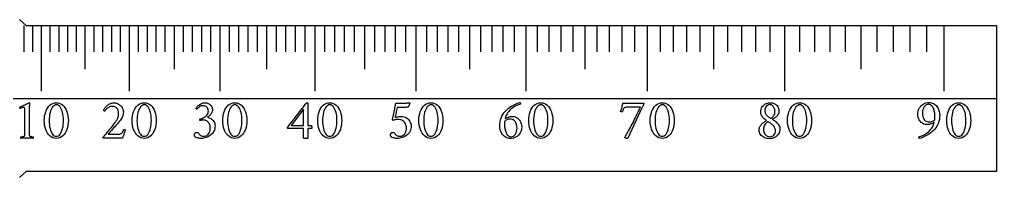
# Model space of a CAD drawing. Header units: millimetres. Extents: x -76 to 76, y -7 to 7.
# Drawn here: x 4.7 to 76, y -5.8 to 5.8 of the extents above; entities that cross this region are included whole.
import ezdxf

# ---------------------------------------------------------------- set-up
doc = ezdxf.new("R2010")
doc.units = ezdxf.units.MM
for name, color, linetype in [('CUT_OUTER', 1, 'Continuous'), ('ENGRAVE', 7, 'Continuous'), ('ENGRAVE_FINE', 8, 'Continuous'), ('GUIDE', 3, 'Continuous'), ('TEXT', 5, 'Continuous')]:
    doc.layers.add(name, color=color, linetype=linetype)

msp = doc.modelspace()

# ---------------------------------------------------------------- linework, layer by layer
at = {"layer": 'CUT_OUTER'}
for points in [[(4.725, 5.7574), (5.2075, 5.32), (76, 5.32)], [(76, 5.32), (76, -5.32), (5.2075, -5.32), (4.725, -5.7574)]]:
    msp.add_lwpolyline(points, dxfattribs=at)
at = {"layer": 'ENGRAVE'}
for points in [[(6.3123, 5.32), (6.3123, 0.532)], [(9.4987, 5.32), (9.4987, 2.128)], [(12.722, 5.32), (12.722, 0.532)], [(15.9953, 5.32), (15.9953, 2.128)], [(19.3325, 5.32), (19.3325, 0.532)], [(22.7488, 5.32), (22.7488, 2.128)], [(26.2605, 5.32), (26.2605, 0.532)], [(29.8855, 5.32), (29.8855, 2.128)], [(33.6441, 5.32), (33.6441, 0.532)], [(37.5589, 5.32), (37.5589, 2.128)], [(41.6558, 5.32), (41.6558, 0.532)], [(45.9646, 5.32), (45.9646, 2.128)], [(50.52, 5.32), (50.52, 0.532)], [(55.3626, 5.32), (55.3626, 2.128)], [(60.541, 5.32), (60.541, 0.532)], [(66.1133, 5.32), (66.1133, 2.128)], [(72.15, 5.32), (72.15, 0.532)]]:
    msp.add_lwpolyline(points, dxfattribs=at)
at = {"layer": 'ENGRAVE_FINE'}
for points in [[(5.0452, 5.32), (5.0452, 3.4048)], [(5.6783, 5.32), (5.6783, 3.4048)], [(6.9473, 5.32), (6.9473, 3.4048)], [(7.5833, 5.32), (7.5833, 3.4048)], [(8.2205, 5.32), (8.2205, 3.4048)], [(8.8589, 5.32), (8.8589, 3.4048)], [(10.14, 5.32), (10.14, 3.4048)], [(10.7829, 5.32), (10.7829, 3.4048)], [(11.4274, 5.32), (11.4274, 3.4048)], [(12.0738, 5.32), (12.0738, 3.4048)], [(13.3722, 5.32), (13.3722, 3.4048)], [(14.0245, 5.32), (14.0245, 3.4048)], [(14.6791, 5.32), (14.6791, 3.4048)], [(15.336, 5.32), (15.336, 3.4048)], [(16.6571, 5.32), (16.6571, 3.4048)], [(17.3217, 5.32), (17.3217, 3.4048)], [(17.989, 5.32), (17.989, 3.4048)], [(18.6593, 5.32), (18.6593, 3.4048)], [(20.009, 5.32), (20.009, 3.4048)], [(20.6887, 5.32), (20.6887, 3.4048)], [(21.3718, 5.32), (21.3718, 3.4048)], [(22.0585, 5.32), (22.0585, 3.4048)], [(23.443, 5.32), (23.443, 3.4048)], [(24.1411, 5.32), (24.1411, 3.4048)], [(24.8432, 5.32), (24.8432, 3.4048)], [(25.5497, 5.32), (25.5497, 3.4048)], [(26.9758, 5.32), (26.9758, 3.4048)], [(27.6958, 5.32), (27.6958, 3.4048)], [(28.4206, 5.32), (28.4206, 3.4048)], [(29.1505, 5.32), (29.1505, 3.4048)], [(30.6259, 5.32), (30.6259, 3.4048)], [(31.3717, 5.32), (31.3717, 3.4048)], [(32.1232, 5.32), (32.1232, 3.4048)], [(32.8806, 5.32), (32.8806, 3.4048)], [(34.4138, 5.32), (34.4138, 3.4048)], [(35.1899, 5.32), (35.1899, 3.4048)], [(35.9727, 5.32), (35.9727, 3.4048)], [(36.7623, 5.32), (36.7623, 3.4048)], [(38.3628, 5.32), (38.3628, 3.4048)], [(39.1743, 5.32), (39.1743, 3.4048)], [(39.9934, 5.32), (39.9934, 3.4048)], [(40.8205, 5.32), (40.8205, 3.4048)], [(42.4996, 5.32), (42.4996, 3.4048)], [(43.3521, 5.32), (43.3521, 3.4048)], [(44.2136, 5.32), (44.2136, 3.4048)], [(45.0843, 5.32), (45.0843, 3.4048)], [(46.8548, 5.32), (46.8548, 3.4048)], [(47.755, 5.32), (47.755, 3.4048)], [(48.6658, 5.32), (48.6658, 3.4048)], [(49.5873, 5.32), (49.5873, 3.4048)], [(51.4641, 5.32), (51.4641, 3.4048)], [(52.42, 5.32), (52.42, 3.4048)], [(53.3882, 5.32), (53.3882, 3.4048)], [(54.3689, 5.32), (54.3689, 3.4048)], [(56.3698, 5.32), (56.3698, 3.4048)], [(57.3907, 5.32), (57.3907, 3.4048)], [(58.4259, 5.32), (58.4259, 3.4048)], [(59.4759, 5.32), (59.4759, 3.4048)], [(61.6219, 5.32), (61.6219, 3.4048)], [(62.719, 5.32), (62.719, 3.4048)], [(63.8329, 5.32), (63.8329, 3.4048)], [(64.9642, 5.32), (64.9642, 3.4048)], [(67.281, 5.32), (67.281, 3.4048)], [(68.4678, 5.32), (68.4678, 3.4048)], [(69.6744, 5.32), (69.6744, 3.4048)], [(70.9016, 5.32), (70.9016, 3.4048)]]:
    msp.add_lwpolyline(points, dxfattribs=at)
at = {"layer": 'GUIDE'}
msp.add_lwpolyline([(-76, 0), (76, 0)], dxfattribs=at)
at = {"layer": 'TEXT'}
msp.add_lwpolyline([(4.7184, -0.637), (4.8004, -0.5998), (4.8816, -0.5624), (4.962, -0.5247), (5.0417, -0.4867), (5.1176, -0.4503), (5.1869, -0.4172), (5.2494, -0.3875), (5.3053, -0.3611), (5.3515, -0.3395), (5.3851, -0.324), (5.4061, -0.3147), (5.4144, -0.3116), (5.4227, -0.3116), (5.4322, -0.3132), (5.4402, -0.3178), (5.4466, -0.3255), (5.4515, -0.3364), (5.4554, -0.3482), (5.4587, -0.359), (5.4615, -0.3688), (5.4639, -0.3775), (5.4628, -0.3839), (5.4597, -0.4028), (5.4546, -0.4343), (5.4474, -0.4785), (5.4402, -0.5342), (5.435, -0.6005), (5.4319, -0.6773), (5.4309, -0.7647), (5.4309, -2.4287), (5.431, -2.4732), (5.4314, -2.5162), (5.4321, -2.5576), (5.433, -2.5975), (5.4349, -2.6349), (5.4386, -2.6686), (5.4442, -2.6987), (5.4515, -2.7252), (5.4584, -2.7353), (5.4711, -2.7448), (5.4893, -2.7538), (5.5133, -2.7623), (5.5404, -2.7699), (5.5684, -2.7762), (5.5971, -2.7812), (5.6265, -2.7849), (5.6542, -2.7876), (5.6775, -2.7896), (5.6964, -2.7907), (5.711, -2.7911), (5.7165, -2.8009), (5.7208, -2.8138), (5.7237, -2.8297), (5.7254, -2.8488), (5.7253, -2.8678), (5.7228, -2.8838), (5.7181, -2.8967), (5.711, -2.9064), (5.6505, -2.9024), (5.5926, -2.8987), (5.5372, -2.8952), (5.4844, -2.892), (5.4319, -2.8893), (5.3774, -2.8874), (5.3207, -2.8862), (5.262, -2.8858), (5.2057, -2.8862), (5.1519, -2.8874), (5.1006, -2.8893), (5.052, -2.892), (5.0028, -2.8952), (4.95, -2.8987), (4.8937, -2.9024), (4.8337, -2.9064), (4.8266, -2.8967), (4.8218, -2.8838), (4.8194, -2.8678), (4.8193, -2.8488), (4.8209, -2.8297), (4.8239, -2.8138), (4.8282, -2.8009), (4.8337, -2.7911), (4.8482, -2.7907), (4.8672, -2.7896), (4.8905, -2.7876), (4.9181, -2.7849), (4.9476, -2.7812), (4.9763, -2.7762), (5.0042, -2.7699), (5.0314, -2.7623), (5.0551, -2.7538), (5.0726, -2.7448), (5.0839, -2.7353), (5.0891, -2.7252), (5.0965, -2.6987), (5.1024, -2.6686), (5.1068, -2.6349), (5.1096, -2.5975), (5.1114, -2.5576), (5.1127, -2.5162), (5.1135, -2.4732), (5.1138, -2.4287), (5.1138, -2.4287), (5.1138, -0.8018), (5.1126, -0.7619), (5.1091, -0.7287), (5.1033, -0.7022), (5.0952, -0.6823), (5.0843, -0.6679), (5.07, -0.6576), (5.0524, -0.6514), (5.0314, -0.6494), (5.0056, -0.6513), (4.9737, -0.6571), (4.9356, -0.6668), (4.8914, -0.6803), (4.8468, -0.6951), (4.8079, -0.7086), (4.7747, -0.7208), (4.7472, -0.7318), (4.731, -0.7166), (4.7194, -0.6998)], dxfattribs=at)
for points in [[(7.4079, -0.3158), (7.5444, -0.3268), (7.6699, -0.36), (7.7844, -0.4154), (7.8877, -0.4929), (7.9796, -0.5888), (8.0597, -0.6993), (8.1279, -0.8246), (8.1843, -0.9645), (8.2284, -1.1152), (8.2599, -1.2729), (8.2789, -1.4375), (8.2852, -1.609), (8.2787, -1.7806), (8.2594, -1.9452), (8.2272, -2.1029), (8.1822, -2.2536), (8.1249, -2.3937), (8.0561, -2.5193), (7.9756, -2.6305), (7.8836, -2.7273), (7.7805, -2.8057), (7.6668, -2.8616), (7.5426, -2.8952), (7.4079, -2.9064), (7.2766, -2.8952), (7.1546, -2.8616), (7.0418, -2.8057), (6.9384, -2.7273), (6.8453, -2.6305), (6.7638, -2.5193), (6.6939, -2.3937), (6.6356, -2.2536), (6.5897, -2.1029), (6.5569, -1.9452), (6.5372, -1.7806), (6.5306, -1.609), (6.537, -1.4375), (6.5563, -1.2729), (6.5885, -1.1152), (6.6336, -0.9645), (6.691, -0.8246), (6.7602, -0.6993), (6.8413, -0.5888), (6.9342, -0.4929), (7.038, -0.4154), (7.1515, -0.36), (7.2748, -0.3268), (7.4079, -0.3158)], [(7.4285, -0.464), (7.347, -0.4737), (7.2715, -0.5027), (7.2018, -0.5509), (7.1381, -0.6185), (7.0808, -0.7023), (7.0305, -0.7992), (6.9871, -0.9092), (6.9507, -1.0324), (6.9219, -1.1658), (6.9013, -1.3063), (6.8889, -1.4541), (6.8848, -1.609), (6.8889, -1.7623), (6.9013, -1.9092), (6.9219, -2.0496), (6.9507, -2.1836), (6.9866, -2.3078), (7.0284, -2.4189), (7.0762, -2.5168), (7.1299, -2.6017), (7.1887, -2.6701), (7.2519, -2.719), (7.3195, -2.7484), (7.3914, -2.7582), (7.4782, -2.7481), (7.5572, -2.718), (7.6285, -2.6678), (7.6921, -2.5975), (7.7481, -2.5105), (7.7966, -2.4101), (7.8376, -2.2964), (7.8712, -2.1692), (7.8974, -2.0325), (7.916, -1.8901), (7.9272, -1.7421), (7.931, -1.5884), (7.927, -1.4339), (7.915, -1.2873), (7.895, -1.1486), (7.8671, -1.018), (7.8321, -0.8978), (7.7909, -0.7904), (7.7436, -0.696), (7.69, -0.6144), (7.6312, -0.5486), (7.568, -0.5016), (7.5004, -0.4734), (7.4285, -0.464)], [(12.4543, -2.2927), (12.4334, -2.3438), (12.4121, -2.3983), (12.3902, -2.4561), (12.3678, -2.5172), (12.3456, -2.5789), (12.3245, -2.6382), (12.3045, -2.6952), (12.2854, -2.7499), (12.2684, -2.7991), (12.2545, -2.8395), (12.2437, -2.8712), (12.236, -2.8941), (10.8439, -2.8941), (10.8376, -2.8893), (10.831, -2.8833), (10.8242, -2.8759), (10.8171, -2.8673), (10.8108, -2.8584), (10.8063, -2.8503), (10.8036, -2.843), (10.8027, -2.8364), (10.8876, -2.7407), (10.9736, -2.6428), (11.0606, -2.543), (11.1486, -2.441), (11.2362, -2.3383), (11.3216, -2.2361), (11.405, -2.1344), (11.4864, -2.0333), (11.5639, -1.9344), (11.6357, -1.8397), (11.7018, -1.7491), (11.7623, -1.6626), (11.8186, -1.5748), (11.8638, -1.4927), (11.8979, -1.4162), (11.9209, -1.3454), (11.9362, -1.2767), (11.9472, -1.2064), (11.9537, -1.1346), (11.9559, -1.0613), (11.9481, -0.9624), (11.9245, -0.8718), (11.8853, -0.7894), (11.8303, -0.7153), (11.7632, -0.654), (11.6877, -0.6103), (11.6036, -0.584), (11.5111, -0.5752), (11.4334, -0.5796), (11.3608, -0.5928), (11.2933, -0.6146), (11.231, -0.6453), (11.1741, -0.681), (11.1229, -0.7184), (11.0773, -0.7572), (11.0374, -0.7977), (11.0035, -0.8363), (10.9757, -0.8697), (10.954, -0.8981), (10.9386, -0.9212), (10.9261, -0.9195), (10.9134, -0.9145), (10.9004, -0.9062), (10.8871, -0.8944), (10.8754, -0.882), (10.867, -0.8713), (10.862, -0.8624), (10.8603, -0.8553), (10.8692, -0.8336), (10.8835, -0.8054), (10.9032, -0.7708), (10.9283, -0.7297), (10.9588, -0.6849), (10.9947, -0.6391), (11.036, -0.5922), (11.0827, -0.5444), (11.1341, -0.4978), (11.1893, -0.4548), (11.2484, -0.4154), (11.3113, -0.3796), (11.3781, -0.3499), (11.4488, -0.3286), (11.5233, -0.3159), (11.6017, -0.3116), (11.6963, -0.3177), (11.7865, -0.3358), (11.8724, -0.3661), (11.9539, -0.4084), (12.029, -0.4603), (12.0959, -0.5191), (12.1546, -0.5849), (12.2051, -0.6576), (12.2456, -0.7351), (12.2746, -0.8152), (12.292, -0.8978), (12.2978, -0.983), (12.2939, -1.0682), (12.2823, -1.1508), (12.263, -1.2309), (12.236, -1.3084), (12.2023, -1.3833), (12.1629, -1.4556), (12.1178, -1.5254), (12.0671, -1.5926), (11.9952, -1.6805), (11.9194, -1.7712), (11.8397, -1.8648), (11.7562, -1.9612), (11.6718, -2.0575), (11.5899, -2.1507), (11.5102, -2.2407), (11.4328, -2.3278), (11.3605, -2.409), (11.2959, -2.4817), (11.239, -2.5459), (11.1898, -2.6017), (11.9889, -2.6017), (12.0459, -2.5969), (12.0975, -2.5826), (12.1437, -2.5588), (12.1845, -2.5255), (12.222, -2.4823), (12.2581, -2.4292), (12.293, -2.366), (12.3266, -2.2927), (12.3325, -2.2819), (12.342, -2.2742), (12.3552, -2.2696), (12.3719, -2.268), (12.3791, -2.2686), (12.3884, -2.2701), (12.3997, -2.2727), (12.4131, -2.2763), (12.4265, -2.2804), (12.4378, -2.2845), (12.4471, -2.2886), (12.4543, -2.2927)], [(13.8176, -0.3158), (13.9541, -0.3268), (14.0796, -0.36), (14.194, -0.4154), (14.2974, -0.4929), (14.3893, -0.5888), (14.4694, -0.6993), (14.5376, -0.8246), (14.5939, -0.9645), (14.6381, -1.1152), (14.6696, -1.2729), (14.6885, -1.4375), (14.6949, -1.609), (14.6884, -1.7806), (14.6691, -1.9452), (14.6369, -2.1029), (14.5919, -2.2536), (14.5346, -2.3937), (14.4658, -2.5193), (14.3853, -2.6305), (14.2933, -2.7273), (14.1902, -2.8057), (14.0765, -2.8616), (13.9523, -2.8952), (13.8176, -2.9064), (13.6863, -2.8952), (13.5643, -2.8616), (13.4515, -2.8057), (13.348, -2.7273), (13.255, -2.6305), (13.1735, -2.5193), (13.1036, -2.3937), (13.0453, -2.2536), (12.9994, -2.1029), (12.9665, -1.9452), (12.9468, -1.7806), (12.9403, -1.609), (12.9467, -1.4375), (12.966, -1.2729), (12.9982, -1.1152), (13.0433, -0.9645), (13.1007, -0.8246), (13.1699, -0.6993), (13.251, -0.5888), (13.3439, -0.4929), (13.4477, -0.4154), (13.5612, -0.36), (13.6845, -0.3268), (13.8176, -0.3158)], [(13.8382, -0.464), (13.7567, -0.4737), (13.6811, -0.5027), (13.6115, -0.5509), (13.5478, -0.6185), (13.4905, -0.7023), (13.4402, -0.7992), (13.3968, -0.9092), (13.3604, -1.0324), (13.3316, -1.1658), (13.311, -1.3063), (13.2986, -1.4541), (13.2945, -1.609), (13.2986, -1.7623), (13.311, -1.9092), (13.3316, -2.0496), (13.3604, -2.1836), (13.3963, -2.3078), (13.4381, -2.4189), (13.4859, -2.5168), (13.5396, -2.6017), (13.5984, -2.6701), (13.6616, -2.719), (13.7291, -2.7484), (13.8011, -2.7582), (13.8878, -2.7481), (13.9669, -2.718), (14.0382, -2.6678), (14.1018, -2.5975), (14.1577, -2.5105), (14.2063, -2.4101), (14.2473, -2.2964), (14.2809, -2.1692), (14.3071, -2.0325), (14.3257, -1.8901), (14.3369, -1.7421), (14.3406, -1.5884), (14.3367, -1.4339), (14.3247, -1.2873), (14.3047, -1.1486), (14.2768, -1.018), (14.2418, -0.8978), (14.2006, -0.7904), (14.1532, -0.696), (14.0997, -0.6144), (14.0409, -0.5486), (13.9777, -0.5016), (13.9101, -0.4734), (13.8382, -0.464)], [(18.274, -0.3116), (18.3268, -0.3154), (18.3821, -0.3266), (18.4401, -0.3452), (18.5006, -0.3714), (18.5601, -0.4047), (18.6154, -0.445), (18.6662, -0.4922), (18.7127, -0.5464), (18.7514, -0.6072), (18.7791, -0.6741), (18.7957, -0.7472), (18.8012, -0.8265), (18.7972, -0.889), (18.7853, -0.949), (18.7653, -1.0064), (18.7374, -1.0613), (18.7039, -1.113), (18.6674, -1.1611), (18.6277, -1.2057), (18.585, -1.2466), (18.5419, -1.2837), (18.5011, -1.3166), (18.4626, -1.3454), (18.4264, -1.3702), (18.4851, -1.3823), (18.5459, -1.4021), (18.6087, -1.4296), (18.6735, -1.4649), (18.737, -1.5077), (18.7956, -1.5581), (18.8492, -1.6159), (18.898, -1.6811), (18.9386, -1.7538), (18.9675, -1.834), (18.9849, -1.9217), (18.9907, -2.0168), (18.9851, -2.1173), (18.9685, -2.2129), (18.9409, -2.3037), (18.9021, -2.3895), (18.8542, -2.4699), (18.7992, -2.544), (18.7369, -2.6119), (18.6674, -2.6737), (18.5921, -2.7289), (18.5124, -2.7772), (18.4283, -2.8185), (18.3399, -2.8529), (18.2488, -2.8799), (18.1566, -2.8992), (18.0635, -2.9108), (17.9692, -2.9147), (17.9277, -2.9133), (17.8812, -2.909), (17.8298, -2.9019), (17.7736, -2.892), (17.7163, -2.879), (17.6619, -2.8627), (17.6103, -2.843), (17.5615, -2.8199), (17.5522, -2.8117), (17.5409, -2.7993), (17.5275, -2.7829), (17.5121, -2.7623), (17.4976, -2.7394), (17.4874, -2.7159), (17.4812, -2.692), (17.4791, -2.6676), (17.4823, -2.6264), (17.492, -2.5893), (17.5081, -2.5563), (17.5306, -2.5275), (17.5572, -2.5041), (17.5857, -2.4874), (17.6159, -2.4773), (17.648, -2.474), (17.687, -2.478), (17.7216, -2.4899), (17.7519, -2.5099), (17.7777, -2.5378), (17.8015, -2.5688), (17.8256, -2.598), (17.8499, -2.6255), (17.8745, -2.6511), (17.9048, -2.6777), (17.9378, -2.7), (17.9737, -2.7179), (18.0125, -2.7314), (18.0525, -2.7413), (18.0923, -2.7484), (18.1318, -2.7526), (18.1711, -2.754), (18.2247, -2.7503), (18.2787, -2.7391), (18.3328, -2.7205), (18.3873, -2.6943), (18.4397, -2.6596), (18.4877, -2.615), (18.5313, -2.5607), (18.5706, -2.4966), (18.603, -2.4218), (18.6262, -2.3355), (18.6401, -2.2375), (18.6447, -2.128), (18.6401, -2.0481), (18.6262, -1.973), (18.603, -1.9029), (18.5706, -1.8376), (18.5308, -1.778), (18.4856, -1.7249), (18.435, -1.6782), (18.3791, -1.6379), (18.3195, -1.6054), (18.2581, -1.5823), (18.1949, -1.5684), (18.1299, -1.5637), (18.0968, -1.565), (18.0635, -1.5689), (18.0299, -1.5753), (17.996, -1.5843), (17.964, -1.5939), (17.9358, -1.6018), (17.9115, -1.6083), (17.891, -1.6132), (17.8802, -1.5959), (17.8725, -1.5771), (17.8678, -1.5568), (17.8663, -1.5349), (17.8668, -1.5215), (17.8683, -1.5102), (17.8709, -1.5009), (17.8745, -1.4937), (17.9538, -1.4729), (18.031, -1.4474), (18.1062, -1.4173), (18.1793, -1.3825), (18.2479, -1.3427), (18.3095, -1.2976), (18.3643, -1.247), (18.412, -1.191), (18.4507, -1.1288), (18.4784, -1.0597), (18.495, -0.9836), (18.5006, -0.9006), (18.4936, -0.8237), (18.4728, -0.7534), (18.438, -0.6898), (18.3893, -0.6329), (18.3299, -0.5861), (18.2627, -0.5526), (18.1878, -0.5325), (18.1052, -0.5258), (18.0434, -0.5296), (17.9857, -0.5408), (17.9322, -0.5594), (17.8827, -0.5855), (17.8378, -0.6157), (17.7978, -0.6463), (17.7627, -0.6774), (17.7324, -0.7091), (17.7068, -0.7381), (17.6856, -0.7611), (17.6687, -0.7782), (17.6562, -0.7894), (17.648, -0.7876), (17.6397, -0.7822), (17.6315, -0.7732), (17.6233, -0.7606), (17.6161, -0.7462), (17.6109, -0.7318), (17.6078, -0.7173), (17.6068, -0.7029), (17.6399, -0.6559), (17.6773, -0.6097), (17.7192, -0.5643), (17.7654, -0.5196), (17.8157, -0.4772), (17.8699, -0.4383), (17.9279, -0.403), (17.9898, -0.3714), (18.0555, -0.3452), (18.1247, -0.3266), (18.1976, -0.3154), (18.274, -0.3116)], [(20.4281, -0.3158), (20.5647, -0.3268), (20.6902, -0.36), (20.8046, -0.4154), (20.9079, -0.4929), (20.9998, -0.5888), (21.0799, -0.6993), (21.1481, -0.8246), (21.2045, -0.9645), (21.2486, -1.1152), (21.2802, -1.2729), (21.2991, -1.4375), (21.3054, -1.609), (21.299, -1.7806), (21.2797, -1.9452), (21.2475, -2.1029), (21.2024, -2.2536), (21.1452, -2.3937), (21.0763, -2.5193), (20.9958, -2.6305), (20.9038, -2.7273), (20.8007, -2.8057), (20.6871, -2.8616), (20.5629, -2.8952), (20.4281, -2.9064), (20.2968, -2.8952), (20.1748, -2.8616), (20.0621, -2.8057), (19.9586, -2.7273), (19.8655, -2.6305), (19.784, -2.5193), (19.7142, -2.3937), (19.6559, -2.2536), (19.6099, -2.1029), (19.5771, -1.9452), (19.5574, -1.7806), (19.5508, -1.609), (19.5573, -1.4375), (19.5766, -1.2729), (19.6087, -1.1152), (19.6538, -0.9645), (19.7112, -0.8246), (19.7804, -0.6993), (19.8615, -0.5888), (19.9545, -0.4929), (20.0582, -0.4154), (20.1717, -0.36), (20.295, -0.3268), (20.4281, -0.3158)], [(20.4487, -0.464), (20.3672, -0.4737), (20.2917, -0.5027), (20.222, -0.5509), (20.1583, -0.6185), (20.1011, -0.7023), (20.0507, -0.7992), (20.0074, -0.9092), (19.9709, -1.0324), (19.9421, -1.1658), (19.9215, -1.3063), (19.9092, -1.4541), (19.905, -1.609), (19.9092, -1.7623), (19.9215, -1.9092), (19.9421, -2.0496), (19.9709, -2.1836), (20.0068, -2.3078), (20.0487, -2.4189), (20.0964, -2.5168), (20.1501, -2.6017), (20.2089, -2.6701), (20.2721, -2.719), (20.3397, -2.7484), (20.4116, -2.7582), (20.4984, -2.7481), (20.5774, -2.718), (20.6487, -2.6678), (20.7123, -2.5975), (20.7683, -2.5105), (20.8168, -2.4101), (20.8579, -2.2964), (20.8915, -2.1692), (20.9176, -2.0325), (20.9363, -1.8901), (20.9475, -1.7421), (20.9512, -1.5884), (20.9472, -1.4339), (20.9352, -1.2873), (20.9153, -1.1486), (20.8873, -1.018), (20.8523, -0.8978), (20.8112, -0.7904), (20.7638, -0.696), (20.7102, -0.6144), (20.6514, -0.5486), (20.5882, -0.5016), (20.5207, -0.4734), (20.4487, -0.464)], [(25.7003, -0.3034), (25.7156, -0.305), (25.7286, -0.3096), (25.7393, -0.3173), (25.7477, -0.3281), (25.754, -0.3405), (25.7585, -0.3528), (25.7612, -0.3652), (25.7621, -0.3775), (25.7621, -1.9633), (26.001, -1.9633), (26.011, -1.9663), (26.0205, -1.9756), (26.0295, -1.9911), (26.038, -2.0127), (26.0452, -2.0384), (26.0504, -2.0662), (26.0535, -2.0961), (26.0545, -2.128), (26.0537, -2.1491), (26.0514, -2.1671), (26.0476, -2.1821), (26.0422, -2.1939), (25.7621, -2.1939), (25.7621, -2.8982), (25.7604, -2.8988), (25.7554, -2.9008), (25.747, -2.904), (25.7353, -2.9085), (25.7161, -2.913), (25.6854, -2.9162), (25.643, -2.9181), (25.5891, -2.9188), (25.526, -2.9167), (25.481, -2.9106), (25.454, -2.9003), (25.4449, -2.8858), (25.4449, -2.1939), (24.3123, -2.1939), (24.3026, -2.1871), (24.2943, -2.179), (24.2872, -2.1696), (24.2814, -2.1589), (24.2769, -2.1479), (24.2737, -2.1378), (24.2718, -2.1284), (24.2711, -2.1198), (25.5809, -0.4064), (25.5922, -0.3931), (25.6056, -0.3781), (25.621, -0.3612), (25.6385, -0.3425), (25.6563, -0.3254), (25.6725, -0.3132), (25.6872, -0.3059), (25.7003, -0.3034)], [(27.356, -0.3158), (27.4926, -0.3268), (27.6181, -0.36), (27.7325, -0.4154), (27.8359, -0.4929), (27.9278, -0.5888), (28.0078, -0.6993), (28.076, -0.8246), (28.1324, -0.9645), (28.1766, -1.1152), (28.2081, -1.2729), (28.227, -1.4375), (28.2333, -1.609), (28.2269, -1.7806), (28.2076, -1.9452), (28.1754, -2.1029), (28.1303, -2.2536), (28.0731, -2.3937), (28.0042, -2.5193), (27.9238, -2.6305), (27.8317, -2.7273), (27.7286, -2.8057), (27.615, -2.8616), (27.4908, -2.8952), (27.356, -2.9064), (27.2247, -2.8952), (27.1027, -2.8616), (26.99, -2.8057), (26.8865, -2.7273), (26.7934, -2.6305), (26.712, -2.5193), (26.6421, -2.3937), (26.5838, -2.2536), (26.5378, -2.1029), (26.505, -1.9452), (26.4853, -1.7806), (26.4787, -1.609), (26.4852, -1.4375), (26.5045, -1.2729), (26.5367, -1.1152), (26.5817, -0.9645), (26.6391, -0.8246), (26.7084, -0.6993), (26.7894, -0.5888), (26.8824, -0.4929), (26.9861, -0.4154), (27.0996, -0.36), (27.2229, -0.3268), (27.356, -0.3158)], [(27.3766, -0.464), (27.2951, -0.4737), (27.2196, -0.5027), (27.15, -0.5509), (27.0863, -0.6185), (27.029, -0.7023), (26.9787, -0.7992), (26.9353, -0.9092), (26.8989, -1.0324), (26.87, -1.1658), (26.8494, -1.3063), (26.8371, -1.4541), (26.833, -1.609), (26.8371, -1.7623), (26.8494, -1.9092), (26.87, -2.0496), (26.8989, -2.1836), (26.9348, -2.3078), (26.9766, -2.4189), (27.0243, -2.5168), (27.078, -2.6017), (27.1368, -2.6701), (27.2, -2.719), (27.2676, -2.7484), (27.3396, -2.7582), (27.4263, -2.7481), (27.5053, -2.718), (27.5766, -2.6678), (27.6402, -2.5975), (27.6962, -2.5105), (27.7447, -2.4101), (27.7858, -2.2964), (27.8194, -2.1692), (27.8455, -2.0325), (27.8642, -1.8901), (27.8754, -1.7421), (27.8791, -1.5884), (27.8751, -1.4339), (27.8631, -1.2873), (27.8432, -1.1486), (27.8153, -1.018), (27.7803, -0.8978), (27.7391, -0.7904), (27.6917, -0.696), (27.6382, -0.6144), (27.5793, -0.5486), (27.5161, -0.5016), (27.4486, -0.4734), (27.3766, -0.464)], [(32.5485, -1.3043), (32.6635, -1.311), (32.7694, -1.331), (32.8663, -1.3645), (32.9542, -1.4113), (33.0329, -1.4684), (33.102, -1.5323), (33.1616, -1.6033), (33.2116, -1.6811), (33.2513, -1.7631), (33.2796, -1.8464), (33.2966, -1.9309), (33.3022, -2.0168), (33.2967, -2.1173), (33.2801, -2.2129), (33.2524, -2.3037), (33.2137, -2.3895), (33.1658, -2.4699), (33.1107, -2.544), (33.0484, -2.6119), (32.9789, -2.6737), (32.9036, -2.7289), (32.824, -2.7772), (32.7399, -2.8185), (32.6515, -2.8529), (32.5604, -2.8799), (32.4682, -2.8992), (32.375, -2.9108), (32.2808, -2.9147), (32.2392, -2.9133), (32.1928, -2.909), (32.1414, -2.9019), (32.0852, -2.892), (32.0279, -2.879), (31.9734, -2.8627), (31.9218, -2.843), (31.8731, -2.8199), (31.8638, -2.8117), (31.8525, -2.7993), (31.8391, -2.7829), (31.8236, -2.7623), (31.8092, -2.7394), (31.7989, -2.7159), (31.7927, -2.692), (31.7907, -2.6676), (31.7939, -2.6264), (31.8035, -2.5893), (31.8196, -2.5563), (31.8422, -2.5275), (31.8688, -2.5041), (31.8972, -2.4874), (31.9275, -2.4773), (31.9595, -2.474), (31.9985, -2.478), (32.0332, -2.4899), (32.0634, -2.5099), (32.0893, -2.5378), (32.1131, -2.5688), (32.1372, -2.598), (32.1615, -2.6255), (32.1861, -2.6511), (32.2163, -2.6777), (32.2494, -2.7), (32.2853, -2.7179), (32.3241, -2.7314), (32.3641, -2.7413), (32.4039, -2.7484), (32.4434, -2.7526), (32.4826, -2.754), (32.5363, -2.7503), (32.5902, -2.7391), (32.6444, -2.7205), (32.6989, -2.6943), (32.7512, -2.6596), (32.7992, -2.615), (32.8429, -2.5607), (32.8821, -2.4966), (32.9146, -2.4218), (32.9377, -2.3355), (32.9516, -2.2375), (32.9563, -2.128), (32.9523, -2.0635), (32.9403, -1.9977), (32.9204, -1.9307), (32.8924, -1.8623), (32.8558, -1.7959), (32.8095, -1.7347), (32.7538, -1.6785), (32.6886, -1.6276), (32.6126, -1.5852), (32.5248, -1.555), (32.4252, -1.5368), (32.3138, -1.5308), (32.278, -1.5319), (32.2365, -1.5354), (32.1894, -1.5412), (32.1366, -1.5493), (32.0849, -1.559), (32.0409, -1.5694), (32.0046, -1.5806), (31.976, -1.5926), (31.97, -1.5914), (31.9642, -1.5879), (31.9586, -1.5821), (31.9534, -1.574), (31.9489, -1.5646), (31.9456, -1.555), (31.9437, -1.5451), (31.9431, -1.5349), (31.9657, -1.4216), (31.9884, -1.3084), (32.011, -1.1951), (32.0337, -1.0818), (32.0559, -0.9705), (32.0774, -0.863), (32.0982, -0.7594), (32.1181, -0.6597), (32.1365, -0.5664), (32.1526, -0.4821), (32.1664, -0.4068), (32.1778, -0.3405), (32.7709, -0.3405), (32.8124, -0.34), (32.8543, -0.3384), (32.8968, -0.3358), (32.9398, -0.3322), (32.9812, -0.328), (33.0191, -0.3235), (33.0533, -0.3187), (33.084, -0.3137), (33.1092, -0.3092), (33.1272, -0.306), (33.138, -0.3041), (33.1416, -0.3034), (33.1515, -0.3093), (33.1607, -0.3147), (33.169, -0.3196), (33.1766, -0.324), (33.1829, -0.3286), (33.1874, -0.3343), (33.1901, -0.341), (33.191, -0.3487), (33.1901, -0.3573), (33.1874, -0.3709), (33.1829, -0.3893), (33.1766, -0.4126), (33.1686, -0.4389), (33.1591, -0.4666), (33.1481, -0.4956), (33.1354, -0.5258), (33.1214, -0.5557), (33.1061, -0.5835), (33.0895, -0.6092), (33.0716, -0.6329), (33.0284, -0.637), (32.981, -0.6411), (32.9295, -0.6453), (32.8739, -0.6494), (32.8137, -0.653), (32.7483, -0.6556), (32.6777, -0.6571), (32.6021, -0.6576), (32.2643, -0.6576), (32.2459, -0.7486), (32.2278, -0.8404), (32.2099, -0.9329), (32.1923, -1.0262), (32.1746, -1.1188), (32.1567, -1.209), (32.1386, -1.2969), (32.1202, -1.3825), (32.1646, -1.3667), (32.2154, -1.3521), (32.2727, -1.3389), (32.3364, -1.3269), (32.3999, -1.317), (32.4564, -1.3099), (32.5059, -1.3057), (32.5485, -1.3043)], [(34.7397, -0.3158), (34.8762, -0.3268), (35.0017, -0.36), (35.1162, -0.4154), (35.2195, -0.4929), (35.3114, -0.5888), (35.3915, -0.6993), (35.4597, -0.8246), (35.5161, -0.9645), (35.5602, -1.1152), (35.5917, -1.2729), (35.6107, -1.4375), (35.617, -1.609), (35.6105, -1.7806), (35.5912, -1.9452), (35.559, -2.1029), (35.514, -2.2536), (35.4567, -2.3937), (35.3879, -2.5193), (35.3074, -2.6305), (35.2154, -2.7273), (35.1123, -2.8057), (34.9986, -2.8616), (34.8744, -2.8952), (34.7397, -2.9064), (34.6084, -2.8952), (34.4864, -2.8616), (34.3736, -2.8057), (34.2701, -2.7273), (34.1771, -2.6305), (34.0956, -2.5193), (34.0257, -2.3937), (33.9674, -2.2536), (33.9215, -2.1029), (33.8886, -1.9452), (33.869, -1.7806), (33.8624, -1.609), (33.8688, -1.4375), (33.8881, -1.2729), (33.9203, -1.1152), (33.9654, -0.9645), (34.0228, -0.8246), (34.092, -0.6993), (34.1731, -0.5888), (34.266, -0.4929), (34.3698, -0.4154), (34.4833, -0.36), (34.6066, -0.3268), (34.7397, -0.3158)], [(34.7603, -0.464), (34.6788, -0.4737), (34.6032, -0.5027), (34.5336, -0.5509), (34.4699, -0.6185), (34.4126, -0.7023), (34.3623, -0.7992), (34.3189, -0.9092), (34.2825, -1.0324), (34.2537, -1.1658), (34.2331, -1.3063), (34.2207, -1.4541), (34.2166, -1.609), (34.2207, -1.7623), (34.2331, -1.9092), (34.2537, -2.0496), (34.2825, -2.1836), (34.3184, -2.3078), (34.3602, -2.4189), (34.408, -2.5168), (34.4617, -2.6017), (34.5205, -2.6701), (34.5837, -2.719), (34.6513, -2.7484), (34.7232, -2.7582), (34.8099, -2.7481), (34.889, -2.718), (34.9603, -2.6678), (35.0239, -2.5975), (35.0799, -2.5105), (35.1284, -2.4101), (35.1694, -2.2964), (35.203, -2.1692), (35.2292, -2.0325), (35.2478, -1.8901), (35.259, -1.7421), (35.2628, -1.5884), (35.2588, -1.4339), (35.2468, -1.2873), (35.2268, -1.1486), (35.1989, -1.018), (35.1639, -0.8978), (35.1227, -0.7904), (35.0753, -0.696), (35.0218, -0.6144), (34.963, -0.5486), (34.8998, -0.5016), (34.8322, -0.4734), (34.7603, -0.464)], [(40.6261, -1.3043), (40.7269, -1.3091), (40.8192, -1.3238), (40.903, -1.3483), (40.9783, -1.3825), (41.0457, -1.4243), (41.106, -1.4716), (41.159, -1.5242), (41.2048, -1.5823), (41.2441, -1.6438), (41.2774, -1.7069), (41.3048, -1.7715), (41.3263, -1.8376), (41.3425, -1.9029), (41.3541, -1.9648), (41.3611, -2.0234), (41.3634, -2.0786), (41.3566, -2.1879), (41.3361, -2.2933), (41.302, -2.3948), (41.2542, -2.4925), (41.195, -2.5836), (41.1266, -2.6655), (41.0488, -2.7381), (40.9618, -2.8014), (40.8672, -2.8528), (40.7667, -2.8894), (40.6603, -2.9115), (40.5479, -2.9188), (40.4595, -2.9138), (40.3754, -2.8987), (40.2957, -2.8736), (40.2205, -2.8385), (40.15, -2.7951), (40.085, -2.7453), (40.0255, -2.689), (39.9713, -2.6264), (39.9227, -2.5585), (39.8801, -2.4868), (39.8435, -2.4113), (39.8127, -2.3319), (39.7884, -2.2507), (39.771, -2.1697), (39.7606, -2.089), (39.7571, -2.0086), (39.7633, -1.8562), (39.7818, -1.7079), (39.8127, -1.5637), (39.8559, -1.4237), (39.911, -1.2901), (39.9774, -1.1653), (40.0552, -1.0492), (40.1443, -0.9418), (40.219, -0.8651), (40.2992, -0.7915), (40.3848, -0.7209), (40.4758, -0.6535), (40.57, -0.5899), (40.6653, -0.531), (40.7615, -0.4767), (40.8589, -0.427), (40.955, -0.383), (41.0478, -0.3456), (41.1373, -0.315), (41.2234, -0.2911), (41.2365, -0.294), (41.247, -0.3029), (41.255, -0.3177), (41.2604, -0.3384), (41.264, -0.3604), (41.2666, -0.3791), (41.2681, -0.3944), (41.2687, -0.4064), (41.2026, -0.429), (41.1322, -0.4558), (41.0575, -0.4867), (40.9783, -0.5217), (40.8968, -0.5619), (40.8151, -0.6082), (40.7331, -0.6607), (40.6509, -0.7194), (40.5705, -0.7852), (40.4943, -0.8589), (40.4223, -0.9407), (40.3543, -1.0304), (40.2923, -1.1291), (40.238, -1.2378), (40.1914, -1.3566), (40.1525, -1.4855), (40.2076, -1.4447), (40.2658, -1.4088), (40.327, -1.3778), (40.3914, -1.3516), (40.4555, -1.3309), (40.516, -1.3161), (40.5729, -1.3072), (40.6261, -1.3043)], [(42.7514, -0.3158), (42.888, -0.3268), (43.0135, -0.36), (43.1279, -0.4154), (43.2312, -0.4929), (43.3231, -0.5888), (43.4032, -0.6993), (43.4714, -0.8246), (43.5278, -0.9645), (43.5719, -1.1152), (43.6035, -1.2729), (43.6224, -1.4375), (43.6287, -1.609), (43.6222, -1.7806), (43.6029, -1.9452), (43.5708, -2.1029), (43.5257, -2.2536), (43.4684, -2.3937), (43.3996, -2.5193), (43.3191, -2.6305), (43.2271, -2.7273), (43.124, -2.8057), (43.0104, -2.8616), (42.8862, -2.8952), (42.7514, -2.9064), (42.6201, -2.8952), (42.4981, -2.8616), (42.3853, -2.8057), (42.2819, -2.7273), (42.1888, -2.6305), (42.1073, -2.5193), (42.0374, -2.3937), (41.9791, -2.2536), (41.9332, -2.1029), (41.9004, -1.9452), (41.8807, -1.7806), (41.8741, -1.609), (41.8805, -1.4375), (41.8999, -1.2729), (41.932, -1.1152), (41.9771, -0.9645), (42.0345, -0.8246), (42.1037, -0.6993), (42.1848, -0.5888), (42.2777, -0.4929), (42.3815, -0.4154), (42.495, -0.36), (42.6183, -0.3268), (42.7514, -0.3158)], [(42.772, -0.464), (42.6905, -0.4737), (42.615, -0.5027), (42.5453, -0.5509), (42.4816, -0.6185), (42.4243, -0.7023), (42.374, -0.7992), (42.3306, -0.9092), (42.2942, -1.0324), (42.2654, -1.1658), (42.2448, -1.3063), (42.2324, -1.4541), (42.2283, -1.609), (42.2324, -1.7623), (42.2448, -1.9092), (42.2654, -2.0496), (42.2942, -2.1836), (42.3301, -2.3078), (42.372, -2.4189), (42.4197, -2.5168), (42.4734, -2.6017), (42.5322, -2.6701), (42.5954, -2.719), (42.663, -2.7484), (42.7349, -2.7582), (42.8217, -2.7481), (42.9007, -2.718), (42.972, -2.6678), (43.0356, -2.5975), (43.0916, -2.5105), (43.1401, -2.4101), (43.1812, -2.2964), (43.2148, -2.1692), (43.2409, -2.0325), (43.2595, -1.8901), (43.2707, -1.7421), (43.2745, -1.5884), (43.2705, -1.4339), (43.2585, -1.2873), (43.2386, -1.1486), (43.2106, -1.018), (43.1756, -0.8978), (43.1344, -0.7904), (43.0871, -0.696), (43.0335, -0.6144), (42.9747, -0.5486), (42.9115, -0.5016), (42.8439, -0.4734), (42.772, -0.464)], [(49.9681, -0.3487), (50.008, -0.3483), (50.0494, -0.3472), (50.0924, -0.3452), (50.1369, -0.3425), (50.1776, -0.3398), (50.209, -0.3379), (50.2311, -0.3367), (50.244, -0.3364), (50.2548, -0.3387), (50.2626, -0.3456), (50.2672, -0.3572), (50.2687, -0.3734), (50.2664, -0.396), (50.2595, -0.4223), (50.2479, -0.4526), (50.2317, -0.4867), (50.2129, -0.5234), (50.1936, -0.5613), (50.1737, -0.6006), (50.1534, -0.6411), (49.0949, -2.9023), (49.0877, -2.9077), (49.0784, -2.9116), (49.0671, -2.9139), (49.0537, -2.9147), (49.0298, -2.9133), (49.0033, -2.909), (48.9742, -2.9019), (48.9425, -2.892), (48.9137, -2.8803), (48.8931, -2.8678), (48.8807, -2.8546), (48.8766, -2.8405), (48.9294, -2.7582), (48.9847, -2.6676), (49.0426, -2.5687), (49.1031, -2.4616), (49.1653, -2.3489), (49.2282, -2.233), (49.292, -2.1141), (49.3564, -1.9921), (49.4205, -1.869), (49.4831, -1.747), (49.5441, -1.626), (49.6036, -1.5061), (49.6607, -1.3893), (49.7148, -1.278), (49.7657, -1.1721), (49.8136, -1.0716), (49.8576, -0.9786), (49.897, -0.8955), (49.9318, -0.8221), (49.9619, -0.7585), (49.9862, -0.7072), (50.0036, -0.6705), (50.014, -0.6485), (50.0175, -0.6411), (48.9961, -0.6411), (48.9399, -0.6458), (48.891, -0.6597), (48.8493, -0.6828), (48.8148, -0.7153), (48.785, -0.7578), (48.7572, -0.811), (48.7314, -0.8751), (48.7077, -0.95), (48.7031, -0.9609), (48.6933, -0.9686), (48.6784, -0.9732), (48.6583, -0.9748), (48.6512, -0.9742), (48.6424, -0.9727), (48.6317, -0.9701), (48.6192, -0.9665), (48.6067, -0.9624), (48.596, -0.9583), (48.5871, -0.9542), (48.5801, -0.95), (48.6064, -0.8673), (48.6321, -0.7838), (48.6569, -0.6995), (48.681, -0.6144), (48.703, -0.5337), (48.7216, -0.4625), (48.737, -0.4008), (48.7489, -0.3487)], [(51.6156, -0.3158), (51.7521, -0.3268), (51.8776, -0.36), (51.992, -0.4154), (52.0954, -0.4929), (52.1873, -0.5888), (52.2673, -0.6993), (52.3356, -0.8246), (52.3919, -0.9645), (52.4361, -1.1152), (52.4676, -1.2729), (52.4865, -1.4375), (52.4928, -1.609), (52.4864, -1.7806), (52.4671, -1.9452), (52.4349, -2.1029), (52.3899, -2.2536), (52.3326, -2.3937), (52.2637, -2.5193), (52.1833, -2.6305), (52.0913, -2.7273), (51.9882, -2.8057), (51.8745, -2.8616), (51.7503, -2.8952), (51.6156, -2.9064), (51.4843, -2.8952), (51.3623, -2.8616), (51.2495, -2.8057), (51.146, -2.7273), (51.053, -2.6305), (50.9715, -2.5193), (50.9016, -2.3937), (50.8433, -2.2536), (50.7973, -2.1029), (50.7645, -1.9452), (50.7448, -1.7806), (50.7383, -1.609), (50.7447, -1.4375), (50.764, -1.2729), (50.7962, -1.1152), (50.8412, -0.9645), (50.8986, -0.8246), (50.9679, -0.6993), (51.049, -0.5888), (51.1419, -0.4929), (51.2456, -0.4154), (51.3592, -0.36), (51.4825, -0.3268), (51.6156, -0.3158)], [(51.6361, -0.464), (51.5547, -0.4737), (51.4791, -0.5027), (51.4095, -0.5509), (51.3458, -0.6185), (51.2885, -0.7023), (51.2382, -0.7992), (51.1948, -0.9092), (51.1584, -1.0324), (51.1295, -1.1658), (51.1089, -1.3063), (51.0966, -1.4541), (51.0925, -1.609), (51.0966, -1.7623), (51.1089, -1.9092), (51.1295, -2.0496), (51.1584, -2.1836), (51.1943, -2.3078), (51.2361, -2.4189), (51.2839, -2.5168), (51.3375, -2.6017), (51.3964, -2.6701), (51.4596, -2.719), (51.5271, -2.7484), (51.5991, -2.7582), (51.6858, -2.7481), (51.7649, -2.718), (51.8362, -2.6678), (51.8997, -2.5975), (51.9557, -2.5105), (52.0043, -2.4101), (52.0453, -2.2964), (52.0789, -2.1692), (52.105, -2.0325), (52.1237, -1.8901), (52.1349, -1.7421), (52.1386, -1.5884), (52.1346, -1.4339), (52.1227, -1.2873), (52.1027, -1.1486), (52.0748, -1.018), (52.0398, -0.8978), (51.9986, -0.7904), (51.9512, -0.696), (51.8977, -0.6144), (51.8389, -0.5486), (51.7757, -0.5016), (51.7081, -0.4734), (51.6361, -0.464)], [(59.4661, -0.3075), (59.5547, -0.3119), (59.6396, -0.325), (59.7205, -0.3469), (59.7976, -0.3775), (59.869, -0.4164), (59.933, -0.463), (59.9895, -0.5173), (60.0386, -0.5794), (60.0782, -0.6489), (60.1065, -0.7256), (60.1235, -0.8095), (60.1292, -0.9006), (60.1245, -0.9763), (60.1106, -1.0468), (60.0875, -1.1122), (60.055, -1.1725), (60.016, -1.2281), (59.9732, -1.2795), (59.9264, -1.3269), (59.8759, -1.3702), (59.824, -1.4098), (59.7734, -1.4464), (59.7241, -1.4798), (59.6761, -1.5102), (59.6653, -1.5148), (59.6617, -1.5205), (59.6653, -1.5272), (59.6761, -1.5349), (59.7378, -1.5704), (59.7992, -1.6111), (59.8603, -1.6569), (59.9212, -1.7079), (59.9793, -1.763), (60.0324, -1.8212), (60.0803, -1.8824), (60.123, -1.9468), (60.1581, -2.0134), (60.1832, -2.0817), (60.1983, -2.1514), (60.2033, -2.2227), (60.1966, -2.3211), (60.1765, -2.4143), (60.1431, -2.5023), (60.0962, -2.5852), (60.0384, -2.6612), (59.9721, -2.7288), (59.8974, -2.7879), (59.8141, -2.8385), (59.7249, -2.879), (59.6323, -2.908), (59.5365, -2.9254), (59.4372, -2.9311), (59.331, -2.926), (59.2308, -2.9106), (59.1364, -2.8848), (59.048, -2.8488), (58.9673, -2.8035), (58.8961, -2.7499), (58.8345, -2.6881), (58.7823, -2.6181), (58.7409, -2.5412), (58.7113, -2.4585), (58.6935, -2.3702), (58.6876, -2.2763), (58.6912, -2.2119), (58.702, -2.1507), (58.7201, -2.0925), (58.7453, -2.0374), (58.7759, -1.9854), (58.8102, -1.9365), (58.848, -1.8907), (58.8894, -1.8479), (58.9328, -1.8083), (58.9764, -1.7717), (59.0203, -1.7383), (59.0645, -1.7079), (59.1068, -1.6803), (59.1453, -1.6554), (59.1799, -1.633), (59.2107, -1.6132), (59.2169, -1.6072), (59.2189, -1.6018), (59.2169, -1.5969), (59.2107, -1.5926), (59.1686, -1.5652), (59.1247, -1.5323), (59.079, -1.4941), (59.0315, -1.4505), (58.9849, -1.4022), (58.9419, -1.3501), (58.9026, -1.2941), (58.8668, -1.2342), (58.8371, -1.1709), (58.8158, -1.1045), (58.8031, -1.035), (58.7988, -0.9624), (58.8046, -0.8775), (58.822, -0.7956), (58.851, -0.7168), (58.8915, -0.6411), (58.9416, -0.5705), (58.9991, -0.5068), (59.0641, -0.45), (59.1366, -0.4002), (59.2143, -0.3597), (59.2951, -0.3307), (59.379, -0.3133), (59.4661, -0.3075)], [(59.4455, -0.4476), (59.3761, -0.4558), (59.3121, -0.4805), (59.2536, -0.5217), (59.2004, -0.5794), (59.1563, -0.6484), (59.1247, -0.7235), (59.1058, -0.8049), (59.0995, -0.8924), (59.104, -0.9656), (59.1175, -1.0329), (59.14, -1.0943), (59.1716, -1.1498), (59.2093, -1.1999), (59.2503, -1.2451), (59.2947, -1.2853), (59.3425, -1.3207), (59.3904, -1.3524), (59.4352, -1.3815), (59.4769, -1.408), (59.5155, -1.4319), (59.5201, -1.4337), (59.5258, -1.435), (59.5325, -1.4358), (59.5402, -1.4361), (59.542, -1.4361), (59.5433, -1.4361), (59.5441, -1.4361), (59.5443, -1.4361), (59.5502, -1.4358), (59.5556, -1.435), (59.5605, -1.4337), (59.5649, -1.4319), (59.6236, -1.3882), (59.6761, -1.3393), (59.7224, -1.2852), (59.7626, -1.226), (59.795, -1.1616), (59.8182, -1.0921), (59.8321, -1.0175), (59.8367, -0.9377), (59.8338, -0.8785), (59.8249, -0.8203), (59.8101, -0.7632), (59.7894, -0.707), (59.7632, -0.6538), (59.7322, -0.6051), (59.6963, -0.5611), (59.6555, -0.5217), (59.61, -0.4893), (59.5598, -0.4661), (59.5049, -0.4522), (59.4455, -0.4476)], [(61.6366, -0.3158), (61.7732, -0.3268), (61.8987, -0.36), (62.0131, -0.4154), (62.1164, -0.4929), (62.2083, -0.5888), (62.2884, -0.6993), (62.3566, -0.8246), (62.413, -0.9645), (62.4571, -1.1152), (62.4887, -1.2729), (62.5076, -1.4375), (62.5139, -1.609), (62.5075, -1.7806), (62.4882, -1.9452), (62.456, -2.1029), (62.4109, -2.2536), (62.3537, -2.3937), (62.2848, -2.5193), (62.2044, -2.6305), (62.1123, -2.7273), (62.0092, -2.8057), (61.8956, -2.8616), (61.7714, -2.8952), (61.6366, -2.9064), (61.5053, -2.8952), (61.3833, -2.8616), (61.2706, -2.8057), (61.1671, -2.7273), (61.074, -2.6305), (60.9926, -2.5193), (60.9227, -2.3937), (60.8644, -2.2536), (60.8184, -2.1029), (60.7856, -1.9452), (60.7659, -1.7806), (60.7593, -1.609), (60.7658, -1.4375), (60.7851, -1.2729), (60.8172, -1.1152), (60.8623, -0.9645), (60.9197, -0.8246), (60.9889, -0.6993), (61.07, -0.5888), (61.163, -0.4929), (61.2667, -0.4154), (61.3802, -0.36), (61.5035, -0.3268), (61.6366, -0.3158)], [(61.6572, -0.464), (61.5757, -0.4737), (61.5002, -0.5027), (61.4306, -0.5509), (61.3668, -0.6185), (61.3096, -0.7023), (61.2592, -0.7992), (61.2159, -0.9092), (61.1794, -1.0324), (61.1506, -1.1658), (61.13, -1.3063), (61.1177, -1.4541), (61.1135, -1.609), (61.1177, -1.7623), (61.13, -1.9092), (61.1506, -2.0496), (61.1794, -2.1836), (61.2153, -2.3078), (61.2572, -2.4189), (61.3049, -2.5168), (61.3586, -2.6017), (61.4174, -2.6701), (61.4806, -2.719), (61.5482, -2.7484), (61.6201, -2.7582), (61.7069, -2.7481), (61.7859, -2.718), (61.8572, -2.6678), (61.9208, -2.5975), (61.9768, -2.5105), (62.0253, -2.4101), (62.0664, -2.2964), (62.1, -2.1692), (62.1261, -2.0325), (62.1448, -1.8901), (62.156, -1.7421), (62.1597, -1.5884), (62.1557, -1.4339), (62.1437, -1.2873), (62.1238, -1.1486), (62.0959, -1.018), (62.0608, -0.8978), (62.0197, -0.7904), (61.9723, -0.696), (61.9187, -0.6144), (61.8599, -0.5486), (61.7967, -0.5016), (61.7292, -0.4734), (61.6572, -0.464)], [(70.346, -2.8035), (70.412, -2.7808), (70.4824, -2.754), (70.5572, -2.7232), (70.6364, -2.6881), (70.7178, -2.648), (70.7996, -2.6017), (70.8816, -2.5491), (70.9638, -2.4904), (71.0443, -2.4247), (71.1208, -2.3509), (71.1936, -2.2692), (71.2624, -2.1795), (71.3251, -2.0808), (71.3793, -1.972), (71.425, -1.8532), (71.4622, -1.7244), (71.4088, -1.7652), (71.3515, -1.8011), (71.2903, -1.8321), (71.2253, -1.8582), (71.1604, -1.8789), (71.0992, -1.8937), (71.0419, -1.9026), (70.9885, -1.9056), (70.8877, -1.9007), (70.7955, -1.886), (70.7117, -1.8616), (70.6364, -1.8273), (70.5689, -1.7855), (70.5087, -1.7383), (70.4557, -1.6856), (70.4098, -1.6276), (70.3707, -1.5661), (70.3378, -1.503), (70.311, -1.4384), (70.2904, -1.3722), (70.2751, -1.307), (70.2641, -1.2451), (70.2576, -1.1865), (70.2554, -1.1313), (70.2622, -1.0203), (70.2827, -0.914), (70.3168, -0.8123), (70.3645, -0.7153), (70.4239, -0.6251), (70.4927, -0.5438), (70.5711, -0.4716), (70.659, -0.4084), (70.7543, -0.3571), (70.8547, -0.3204), (70.9602, -0.2984), (71.0709, -0.2911), (71.1593, -0.2961), (71.2434, -0.3111), (71.323, -0.3362), (71.3983, -0.3714), (71.4687, -0.4147), (71.5337, -0.4646), (71.5933, -0.5208), (71.6475, -0.5835), (71.6959, -0.6513), (71.7381, -0.723), (71.7742, -0.7986), (71.804, -0.878), (71.8275, -0.9592), (71.8442, -1.0401), (71.8542, -1.1208), (71.8576, -1.2013), (71.8515, -1.3537), (71.8334, -1.502), (71.8031, -1.6461), (71.7608, -1.7861), (71.7063, -1.9197), (71.6398, -2.0446), (71.5612, -2.1607), (71.4704, -2.268), (71.3973, -2.3447), (71.318, -2.4184), (71.2326, -2.4889), (71.1409, -2.5563), (71.0458, -2.6198), (70.9499, -2.6784), (70.8532, -2.732), (70.7558, -2.7808), (70.6597, -2.8242), (70.5669, -2.8616), (70.4774, -2.8932), (70.3913, -2.9188), (70.3782, -2.9157), (70.3676, -2.9064), (70.3596, -2.891), (70.3542, -2.8694), (70.3506, -2.8467), (70.3481, -2.8282), (70.3465, -2.8138), (70.346, -2.8035)], [(71.4951, -1.5473), (71.499, -1.5141), (71.5023, -1.4803), (71.5052, -1.4461), (71.5075, -1.4113), (71.5093, -1.3763), (71.5106, -1.3413), (71.5113, -1.3063), (71.5116, -1.2713), (71.5098, -1.2026), (71.5044, -1.1323), (71.4954, -1.0605), (71.4828, -0.9871), (71.4666, -0.9143), (71.4467, -0.844), (71.4233, -0.7763), (71.3963, -0.7112), (71.3654, -0.6503), (71.3304, -0.5953), (71.2912, -0.5463), (71.248, -0.5032), (71.2009, -0.468), (71.1502, -0.4429), (71.0959, -0.4279), (71.0379, -0.4229), (70.9472, -0.4342), (70.8644, -0.4682), (70.7897, -0.5248), (70.7229, -0.6041), (70.6679, -0.7004), (70.6287, -0.808), (70.6051, -0.9269), (70.5972, -1.0571), (70.6003, -1.1404), (70.6096, -1.2214), (70.625, -1.3), (70.6467, -1.3763), (70.6752, -1.4478), (70.7115, -1.5117), (70.7556, -1.5682), (70.8073, -1.6173), (70.8673, -1.6569), (70.936, -1.6852), (71.0135, -1.7022), (71.0997, -1.7079), (71.1441, -1.7062), (71.1909, -1.7012), (71.2399, -1.6928), (71.2912, -1.6811), (71.3434, -1.6627), (71.3947, -1.6343), (71.4453, -1.5958), (71.4951, -1.5473)], [(73.2456, -0.3158), (73.3821, -0.3268), (73.5076, -0.36), (73.6221, -0.4154), (73.7254, -0.4929), (73.8173, -0.5888), (73.8974, -0.6993), (73.9656, -0.8246), (74.022, -0.9645), (74.0661, -1.1152), (74.0976, -1.2729), (74.1166, -1.4375), (74.1229, -1.609), (74.1164, -1.7806), (74.0971, -1.9452), (74.0649, -2.1029), (74.0199, -2.2536), (73.9626, -2.3937), (73.8938, -2.5193), (73.8133, -2.6305), (73.7213, -2.7273), (73.6182, -2.8057), (73.5045, -2.8616), (73.3803, -2.8952), (73.2456, -2.9064), (73.1143, -2.8952), (72.9923, -2.8616), (72.8795, -2.8057), (72.776, -2.7273), (72.683, -2.6305), (72.6015, -2.5193), (72.5316, -2.3937), (72.4733, -2.2536), (72.4274, -2.1029), (72.3945, -1.9452), (72.3749, -1.7806), (72.3683, -1.609), (72.3747, -1.4375), (72.394, -1.2729), (72.4262, -1.1152), (72.4713, -0.9645), (72.5287, -0.8246), (72.5979, -0.6993), (72.679, -0.5888), (72.7719, -0.4929), (72.8757, -0.4154), (72.9892, -0.36), (73.1125, -0.3268), (73.2456, -0.3158)], [(73.2662, -0.464), (73.1847, -0.4737), (73.1091, -0.5027), (73.0395, -0.5509), (72.9758, -0.6185), (72.9185, -0.7023), (72.8682, -0.7992), (72.8248, -0.9092), (72.7884, -1.0324), (72.7596, -1.1658), (72.739, -1.3063), (72.7266, -1.4541), (72.7225, -1.609), (72.7266, -1.7623), (72.739, -1.9092), (72.7596, -2.0496), (72.7884, -2.1836), (72.8243, -2.3078), (72.8661, -2.4189), (72.9139, -2.5168), (72.9676, -2.6017), (73.0264, -2.6701), (73.0896, -2.719), (73.1572, -2.7484), (73.2291, -2.7582), (73.3159, -2.7481), (73.3949, -2.718), (73.4662, -2.6678), (73.5298, -2.5975), (73.5858, -2.5105), (73.6343, -2.4101), (73.6753, -2.2964), (73.7089, -2.1692), (73.7351, -2.0325), (73.7537, -1.8901), (73.7649, -1.7421), (73.7687, -1.5884), (73.7647, -1.4339), (73.7527, -1.2873), (73.7327, -1.1486), (73.7048, -1.018), (73.6698, -0.8978), (73.6286, -0.7904), (73.5813, -0.696), (73.5277, -0.6144), (73.4689, -0.5486), (73.4057, -0.5016), (73.3381, -0.4734), (73.2662, -0.464)], [(25.4449, -0.7853), (24.543, -1.9633), (25.4449, -1.9633)], [(40.1195, -1.6626), (40.1157, -1.6958), (40.1123, -1.7295), (40.1095, -1.7638), (40.1072, -1.7985), (40.1054, -1.8335), (40.1041, -1.8685), (40.1033, -1.9035), (40.1031, -1.9385), (40.1049, -2.0073), (40.1103, -2.0775), (40.1193, -2.1494), (40.1319, -2.2227), (40.1482, -2.2956), (40.1685, -2.3659), (40.1925, -2.4336), (40.2205, -2.4987), (40.2522, -2.5596), (40.2879, -2.6145), (40.3274, -2.6636), (40.3708, -2.7067), (40.4179, -2.7418), (40.4686, -2.7669), (40.5229, -2.782), (40.5808, -2.787), (40.6733, -2.7757), (40.7569, -2.7417), (40.8318, -2.6851), (40.898, -2.6058), (40.952, -2.5095), (40.9907, -2.4019), (41.0138, -2.283), (41.0215, -2.1527), (41.0183, -2.0678), (41.0087, -1.9859), (40.9926, -1.9071), (40.9701, -1.8315), (40.9406, -1.7609), (40.9036, -1.6976), (40.8592, -1.6415), (40.8074, -1.5926), (40.7474, -1.5529), (40.6787, -1.5246), (40.6012, -1.5076), (40.5149, -1.502), (40.4705, -1.5036), (40.4238, -1.5086), (40.3748, -1.517), (40.3234, -1.5287), (40.2713, -1.5471), (40.2199, -1.5756), (40.1694, -1.6141), (40.1195, -1.6626)], [(59.4455, -2.787), (59.5393, -2.7793), (59.6231, -2.7561), (59.6968, -2.7175), (59.7605, -2.6634), (59.8119, -2.5968), (59.8486, -2.5203), (59.8706, -2.4341), (59.8779, -2.3381), (59.8736, -2.2772), (59.8604, -2.2181), (59.8385, -2.1608), (59.8079, -2.1053), (59.7714, -2.0523), (59.7317, -2.0024), (59.689, -1.9555), (59.6432, -1.9118), (59.5966, -1.8715), (59.5515, -1.8351), (59.508, -1.8025), (59.4661, -1.7738), (59.4287, -1.7496), (59.3991, -1.7305), (59.3772, -1.7166), (59.3631, -1.7079), (59.3554, -1.7043), (59.3487, -1.7017), (59.343, -1.7002), (59.3384, -1.6997), (59.3327, -1.6999), (59.3281, -1.7007), (59.3245, -1.702), (59.3219, -1.7038), (59.2451, -1.7571), (59.1793, -1.8139), (59.1246, -1.8744), (59.081, -1.9385), (59.0476, -2.0083), (59.0238, -2.0858), (59.0095, -2.171), (59.0048, -2.2639), (59.0089, -2.3433), (59.0212, -2.4168), (59.0418, -2.4844), (59.0707, -2.546), (59.1058, -2.6013), (59.1453, -2.6495), (59.1892, -2.6908), (59.2375, -2.7252), (59.2883, -2.7522), (59.3399, -2.7715), (59.3923, -2.7831), (59.4455, -2.787)]]:
    msp.add_lwpolyline(points, close=True, dxfattribs=at)

doc.saveas('drawing.dxf')
